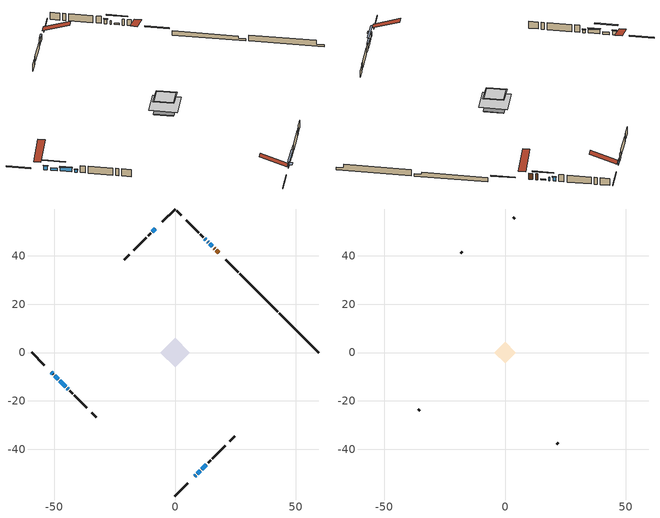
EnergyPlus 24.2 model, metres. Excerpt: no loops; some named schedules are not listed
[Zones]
conditioned space
 floor adiabatic (AdiabaticFloorConstruction): -6.1,0 0,6.1 6.1,0 0,-6.1 z1.22
 floor foundation (Slab1 construction): -4.34,0 0,4.34 4.34,0 0,-4.34 z-0.87
 floor foundation (Slab1 construction 1): -4.28,0 0,4.28 4.28,0 0,-4.28 z-0.97
 wall outside (RimJoist1 construction): 0,-59.41 5.27,-54.14 / -59.41,0 -54.14,-5.27 / 0,59.41 -5.27,54.14 / 26.17,33.23 20.91,38.5 z1.22:1.52
 wall outside (AdiabaticWallConstruction 1): 18.03,41.38 17.18,42.23 / 16.52,42.89 16.15,43.26 z1.22:3.25
 wall outside (AdiabaticWallConstruction): 8.14,-51.26 8.52,-50.88 / 13.76,45.65 13.48,45.93 z1.22:2.44; -51.26,-8.14 -50.51,-8.9 / 12.83,46.58 12.27,47.14 / -47.76,-11.65 -45.28,-14.13 z1.22:2.59; -49.85,-9.56 -48.41,-10.99 z1.22:2.14; 9.18,-50.23 10.37,-49.04 z1.22:1.73; 15.49,43.92 14.41,45 z1.22:1.7; -8.15,51.26 -9.39,50.02 z1.22:2.62; 11.02,-48.39 13.03,-46.37 z1.22:2.64; -44.62,-14.78 -44.15,-15.25 z1.22:2.04
 wall outside (Wall1 construction): 13.69,-45.72 14.83,-44.58 / -43.5,-15.91 -42.36,-17.04 / -10.04,49.37 -11.18,48.23 / 11.61,47.8 10.48,48.93 z1.22:3.66
 wall outside (Wall2 construction): 15.48,-43.93 20.71,-38.7 / -41.71,-17.7 -36.48,-22.93 / -11.83,47.58 -17.06,42.35 / 9.82,49.59 4.6,54.81 z1.22:3.66
 wall outside (Wall5 construction): 22.64,-36.77 24.65,-34.76 / -34.55,-24.86 -32.54,-26.87 / -18.99,40.41 -21,38.41 / 2.66,56.75 0.66,58.75 z1.22:3.66
 wall foundation (FoundationWall1 construction): 43.23,16.18,-0.87 43.23,16.18,1.22 57.79,1.62,1.22 57.79,1.62,-0.06 59.41,0,-0.06 59.41,0,-0.87
 wall foundation (FoundationWall2 construction): 26.83,32.58,-0.97 26.83,32.58,0.53 41,18.41,0.53 41,18.41,-0.18 42.57,16.84,-0.18 42.57,16.84,-0.97
 window (WindowConstruction 6): 8.15,-51.26 8.52,-50.89 z1.22:2.44
 window (WindowConstruction 5): -51.26,-8.15 -50.51,-8.9 z1.22:2.59
 window (WindowConstruction 8): -49.85,-9.56 -48.42,-10.99 z1.22:2.13
 window (WindowConstruction 9): 9.18,-50.23 10.36,-49.04 z1.22:1.73
 window (WindowConstruction 10): 15.49,43.92 14.41,44.99 z1.22:1.7
 window (WindowConstruction 7): 13.76,45.65 13.48,45.93 z1.22:2.44
 window (WindowConstruction): -8.15,51.26 -9.39,50.02 z1.22:2.62
 window (WindowConstruction 1): 11.02,-48.39 13.03,-46.37 z1.22:2.64
 window (WindowConstruction 2): 12.82,46.58 12.27,47.14 z1.22:2.59
 window (WindowConstruction 3): -47.76,-11.65 -45.28,-14.13 z1.22:2.59
 window (WindowConstruction 4): -44.62,-14.79 -44.16,-15.25 z1.22:2.03
 door (Door): 18.03,41.38 17.18,42.23 z1.22:3.25
 door (Door 1): 16.52,42.89 16.15,43.26 z1.22:3.25
 ceiling adiabatic (AdiabaticFloorConstruction): 0,-6.1 6.1,0 0,6.1 -6.1,0 z1.22
attic - vented
 floor to conditioned space (Floor1 construction Reversed): -4.1,0 0,4.1 4.1,0 0,-4.1 z3.66
 floor to conditioned space (Floor2 construction Reversed): -4.51,0 0,4.51 4.51,0 0,-4.51 z3.66
 wall outside (Wall3 construction): 21.37,-38.04 21.99,-37.42 / -35.82,-23.58 -35.2,-24.2 / -17.72,41.69 -18.34,41.07 / 3.94,55.47 3.32,56.09 z1.22:3.66
 roof outside (Roof1 construction): 7.49,-51.92,3.66 1.55,-45.98,6.46 -0.01,-47.55,6.46 5.92,-53.48,3.66; -51.92,-7.49,3.66 -45.98,-1.55,6.46 -47.55,0.01,6.46 -53.48,-5.92,3.66; -7.49,51.92,3.66 -1.55,45.98,6.46 0.01,47.55,6.46 -5.92,53.48,3.66; 18.69,40.72,3.66 12.75,34.78,6.46 14.31,33.22,6.46 20.25,39.16,3.66
shading: 8.73,-50.67 7.93,-51.47 8.8,-52.34 9.6,-51.54 z2.74; -50.37,-9.04 -51.4,-8 -51.7,-8.29 -50.66,-9.33 z2.79; -46.62,-12.79 -51.65,-7.76 -51.94,-8.05 -46.91,-13.08 z4.67; 12.16,-47.25 7.38,-52.02 7.68,-52.31 12.45,-47.54 z4.27; 12.62,46.79 17.29,42.12 17.58,42.41 12.91,47.08 z4.24; -9.53,49.88 -8,51.4 -8.29,51.7 -9.82,50.17 z2.82; 13.18,-46.23 10.88,-48.53 11.17,-48.82 13.47,-46.52 z2.84; 12.13,47.28 12.97,46.44 13.26,46.73 12.42,47.57 z2.79; -45.14,-14.27 -47.9,-11.51 -48.19,-11.8 -45.43,-14.56 z2.79; -44.01,-15.4 -44.76,-14.64 -45.06,-14.93 -44.3,-15.69 z2.24
[Building]
Building 1: Terrain=Suburbs
[Site:Location]
Quebec Intl AP_QC: Latitude {deg}=46.8; Longitude {deg}=-71.38; Time Zone {hr}=-5; Elevation {m}=74; Keep Site Location Information=Yes
[Site:GroundTemperature:Shallow]
0.0108218, -2.24938, -2.43038, -1.3578, 2.94801, 7.23376, 10.9493, 13.303, 13.5029, 11.5886, 7.96783, 3.81355
[Site:WaterMainsTemperature]
Calculation Method=Schedule; Temperature Schedule=mains temperature schedule
[Material] Roughness=Rough; Thermal Absorptance=0.9
Name | Thickness {m} | Conductivity {W/m-K} | Density {kg/m3} | Specific Heat {J/kg-K} | Solar Absorptance | Visible Absorptance
asphalt or fiberglass shingles | 0.00635 | 0.162714 | 1121.4 | 1465.45 | 0.4 | 0.4
ceiling loosefill ins | 0.0846667 | 0.0480833 | 16.02 | 1046.75 | 0.7 | 0.7
ceiling stud and cavity | 0.1397 | 0.146649 | 65.682 | 1177.47 | 0.7 | 0.7
ceiling stud and cavity 1 | 0.1397 | 0.0862361 | 65.682 | 1177.47 | 0.7 | 0.7
concrete 4.0 in. | 0.1016 | 1.803125 | 2242.8 | 837.4 | 0.7 | 0.7
concrete 8.0 in. | 0.2032 | 1.803125 | 2242.8 | 837.4 | 0.7 | 0.7
door material | 0.04445 | 0.0451087 | 512.64 | 1214.23 | 0.7 | 0.7
floor covering | 0.0127 | 0.0433444 | 54.468 | 1339.84 | 0.6 | 0.6
floor rigid ins; wall rigid ins 1 | 0.512978 | 0.029427 | 32.04 | 1214.23 | 0.7 | 0.7
floor stud and cavity | 0.1397 | 1.75129 | 37.0049 | 1207.88 | 0.7 | 0.7
furniture material conditioned space 1 | 0.1524 | 0.115458 | 640.8 | 1214.23 | 0.6 | 0.6
gypsum board | 0.0127 | 0.160291 | 801 | 837.4 | 0.6 | 0.6
osb sheathing 0.5 in. | 0.0127 | 0.115458 | 512.64 | 1214.23 | 0.7 | 0.7
osb sheathing 0.75 in. | 0.01905 | 0.115458 | 512.64 | 1214.23 | 0.7 | 0.7
osb sheathing 2.0 in. | 0.0508 | 0.115458 | 512.64 | 1214.23 | 0.7 | 0.7
rim joist stud and cavity | 0.0508 | 0.0674728 | 125.044 | 1163.47 | 0.6 | 0.6
wall rigid ins | 0.051816 | 0.029427 | 32.04 | 1214.23 | 0.7 | 0.7
wall stud and cavity | 0.1397 | 0.290624 | 139.0536 | 1170.24 | 0.7 | 0.7
wall stud and cavity 1 | 0.1397 | 0.0938917 | 139.0536 | 1170.24 | 0.7 | 0.7
wall stud and cavity 2 | 0.0889 | 6.1454 | 50.32683 | 1063.81 | 0.6 | 0.6
wall stud and cavity 3 | 0.1397 | 0.0999326 | 139.0536 | 1170.24 | 0.7 | 0.7
wall stud and cavity 4 | 0.0889 | 0.380278 | 52.3479 | 1209.89 | 0.7 | 0.7
wall stud and cavity 5 | 0.0889 | 0.391764 | 83.0341 | 1211.67 | 0.7 | 0.7
wood siding | 0.0254 | 0.102417 | 544.68 | 1172.36 | 0.4 | 0.4
wood siding 1 | 0.00254 | 0.102417 | 544.68 | 1172.36 | 0.4 | 0.4
wood siding 2; wood siding 3; wood siding 4 | 0.0254 | 0.102417 | 544.68 | 1172.36 | 0.7 | 0.7
[WindowMaterial:SimpleGlazingSystem]
Name | U-Factor {W/m2-K} | Solar Heat Gain Coefficient
WindowMaterial | 2.89919 | 0.69
WindowMaterial 1 | 2.906 | 0.68
WindowMaterial 10 | 3.02808 | 0.48
WindowMaterial 2 | 2.958238 | 0.57
WindowMaterial 3 | 2.90032 | 0.69
WindowMaterial 4 | 2.99458 | 0.51
WindowMaterial 5 | 2.99855 | 0.51
WindowMaterial 6 | 2.98152 | 0.61
WindowMaterial 7 | 2.992306 | 0.59
WindowMaterial 8 | 1.90894 | 0.35
WindowMaterial 9 | 3.05136 | 0.43
[Construction]
AdiabaticFloorConstruction: floor stud and cavity, floor rigid ins, osb sheathing 0.75 in., floor covering
AdiabaticWallConstruction: wood siding 3, wall rigid ins 1, wall stud and cavity 4, gypsum board
AdiabaticWallConstruction 1: wood siding 4, wall rigid ins 1, wall stud and cavity 4, gypsum board
Door; Door 1: door material
Floor1 construction Reversed: gypsum board, ceiling stud and cavity, ceiling loosefill ins
Floor2 construction Reversed: gypsum board, ceiling stud and cavity 1
FoundationWall1 construction; FoundationWall2 construction: concrete 8.0 in.
furniture construction conditioned space 1: furniture material conditioned space 1
PartitionWallConstruction: gypsum board, wall stud and cavity 5, gypsum board
RimJoist1 construction: wood siding 2, osb sheathing 2.0 in., rim joist stud and cavity
Roof1 construction: asphalt or fiberglass shingles
Slab1 construction; Slab1 construction 1: concrete 4.0 in.
Wall1 construction: wood siding, wall rigid ins, osb sheathing 0.5 in., wall stud and cavity, gypsum board
Wall2 construction: wood siding, osb sheathing 0.5 in., wall stud and cavity 1, gypsum board
Wall3 construction: wood siding 1, wall stud and cavity 2
Wall5 construction: wood siding, osb sheathing 0.5 in., wall stud and cavity 3, gypsum board
WindowConstruction: WindowMaterial
WindowConstruction 1: WindowMaterial 1
WindowConstruction 10: WindowMaterial 10
WindowConstruction 2: WindowMaterial 2
WindowConstruction 3: WindowMaterial 3
WindowConstruction 4: WindowMaterial 4
WindowConstruction 5: WindowMaterial 5
WindowConstruction 6: WindowMaterial 6
WindowConstruction 7: WindowMaterial 7
WindowConstruction 8: WindowMaterial 8
WindowConstruction 9: WindowMaterial 9
[Zone] Multiplier=1; Part of Total Floor Area=Yes
Name | Volume {m3}
attic - vented | 33.7818
conditioned space | 315.3
[Space]
Name | Zone | Volume {m3}
attic - vented 1 | attic - vented | 33.7818
conditioned space 1 | conditioned space | 315.3
[ZoneInfiltration:EffectiveLeakageArea]
infil attic - vented 1: Zone or Space=attic - vented 1; Schedule=Always On Discrete; Effective Air Leakage Area {cm2}=2744.86; Stack Coefficient=0.000364221; Wind Coefficient=1.28944e-05
[ZoneMixing]
whole house fan mix: Zone or Space=attic - vented; Schedule=Always On Continuous; Design Flow Rate Calculation Method=Flow/Zone; Design Flow Rate {m3/s}=0; Source Zone or Space=conditioned space
[SurfaceProperty:ExposedFoundationPerimeter] Exposed Perimeter Calculation Method=TotalExposedPerimeter
Name | Total Exposed Perimeter {m}
Slab1 | 22.881
Slab1 1 | 22.26
[InternalMass] Zone or ZoneList=conditioned space; Space or SpaceList=conditioned space 1
Name | Construction | Surface Area {m2}
furniture mass conditioned space 1 | furniture construction conditioned space 1 | 59.4561
partition wall mass | PartitionWallConstruction | 148.64
[Lights]
interior lighting: Zone or ZoneList or Space or SpaceList=conditioned space 1; Schedule=interior lighting schedule; Design Level Calculation Method=LightingLevel; Lighting Level {W}=343.2; Return Air Fraction=0; Fraction Radiant=0.6; Fraction Visible=0.2; Fraction Replaceable=1
[People]
occupants: Zone or ZoneList or Space or SpaceList=conditioned space 1; Number of People Schedule=occupants schedule; Number of People Calculation Method=People; Number of People=3; Fraction Radiant=0.314171; Sensible Heat Fraction=0.56303; Activity Level Schedule=occupants activity schedule; Carbon Dioxide Generation Rate {m3/s-W}=0; Enable ASHRAE 55 Comfort Warnings=No; Mean Radiant Temperature Calculation Type=EnclosureAveraged
[ElectricEquipment] Zone or ZoneList or Space or SpaceList=conditioned space 1; Design Level Calculation Method=EquipmentLevel
Name | Schedule | Design Level {W} | Fraction Latent | Fraction Radiant | Fraction Lost
clothes dryer | clothes dryer schedule | 140.772 | 0.015 | 0.081 | 0.85
clothes washer | clothes washer schedule | 32.1985 | 0.03 | 0.162 | 0.7
cooking range | cooking range schedule | 215.147 | 0.08 | 0.432 | 0.2
dishwasher | dishwasher schedule | 66.8632 | 0.3 | 0.18 | 0.4
fridge | fridge schedule | 72.9452 | 0 | 0.6 | 0
mech vent bath fan 0 | mech vent bath fan 0 schedule | 50.2 | 0 | 0 | 1
mech vent house fan | mech vent house fan schedule | 0 | 0 | 0 | 1
mech vent house fan cfis | mech vent house fan cfis schedule | 0 | 0 | 0 | 0
mech vent range fan 0 | mech vent range fan 0 schedule | 57 | 0 | 0 | 1
misc plug loads | misc plug loads schedule | 494.7 | 0.045 | 0.513 | 0.1
whole house fan | Always On Discrete | 0 | 0 | 0 | 1
[OtherEquipment] Zone or ZoneList or Space or SpaceList=conditioned space 1; Design Level Calculation Method=EquipmentLevel
Name | Fuel Type | Schedule | Design Level {W} | Fraction Latent | Fraction Radiant | Fraction Lost
clothes dryer 1 | Electricity | clothes dryer schedule | 0 | 0.015 | 0.081 | 0.85
cooking range 1 | Electricity | cooking range schedule | 0 | 0.08 | 0.432 | 0.2
general water use latent | None | general water use schedule | 62.594 | 1 | 0 | 0
general water use sensible | None | general water use schedule | -61.6891 | 0 | 0.6 | 0
mech vent house fan latent load | None | Always On Discrete | 0 | 1 | 0 | 0
mech vent house fan sensible load | None | Always On Discrete | 0 | 0 | 0 | 0
water heater energy adjustment1 | Electricity | Always On Discrete | 0.01 | 0 | 0 | 1
[ZoneInfiltration:DesignFlowRate] Zone or ZoneList or Space or SpaceList=conditioned space 1; Schedule=Always On Discrete; Design Flow Rate Calculation Method=Flow/Zone; Design Flow Rate {m3/s}=0
infil flow; natural vent flow; whole house fan flow
[ZoneControl:Thermostat]
conditioned space Thermostat: Zone or ZoneList=conditioned space; Control Type Schedule=conditioned space Thermostat Schedule; Control 1=conditioned space temperature setpoint; Temperature Difference Between Cutout And Setpoint {deltaC}=0
[ThermostatSetpoint:DualSetpoint]
conditioned space temperature setpoint: Heating Setpoint Temperature Schedule=heating setpoint; Cooling Setpoint Temperature Schedule=cooling setpoint
[Zone equipment]
conditioned space: electric baseboard
[Foundation:Kiva] Initial Indoor Air Temperature {C}=18; Wall Depth Below Slab {m}=0.2032
Name | Wall Height Above Grade {m}
Foundation Kiva 1 | 1.22002
Foundation Kiva 2 | 0.530017
[Foundation:Kiva:Settings]
Soil Conductivity {W/m-K}=0.849921; Soil Density {kg/m3}=1842.3; Soil Specific Heat {J/kg-K}=418.7; Ground Solar Absorptivity=0.9; Ground Thermal Absorptivity=0.9; Ground Surface Roughness {m}=0.03; Far-Field Width {m}=40; Deep-Ground Boundary Condition=ZeroFlux; Deep-Ground Depth {m}=40; Minimum Cell Dimension {m}=0.2; Maximum Cell Growth Coefficient=3; Simulation Timestep=Timestep
[Exterior:Lights]
exterior lighting: Schedule=exterior lighting schedule; Design Level {W}=75.6
[EnergyManagementSystem:Sensor] Output:Variable or Output:Meter Index Key=conditioned space
Name | Output:Variable or Output:Meter
conditioned_space_clg_unmet_s | Zone Cooling Setpoint Not Met Time
conditioned_space_htg_unmet_s | Zone Heating Setpoint Not Met Time
fridge_tin_s; tin_s; tin_s_1 | Zone Mean Air Temperature
tout_s | Zone Outdoor Air Drybulb Temperature
win_s | Zone Air Humidity Ratio
[Schedule:Constant]
Name | Hourly Value
Always On Continuous; mech vent house fan schedule; mech vent house fan cfis schedule; Always On Discrete | 1
occupants activity schedule | 117.228
fridge schedule | 0
[Schedule:Week:Daily]
interior lighting schedule Week Rule - Jan1-Jan27: interior lighting schedule day, interior lighting schedule day, interior lighting schedule day, interior lighting schedule day, interior lighting schedule day, interior lighting schedule day, interior lighting schedule day, interior lighting schedule default day, interior lighting schedule default day, interior lighting schedule default day, interior lighting schedule default day, interior lighting schedule default day
interior lighting schedule Week Rule - Jan28-Feb3: interior lighting schedule day, interior lighting schedule day, interior lighting schedule day, interior lighting schedule day, interior lighting schedule day 1, interior lighting schedule day 1, interior lighting schedule day 1, interior lighting schedule default day, interior lighting schedule default day, interior lighting schedule default day, interior lighting schedule default day, interior lighting schedule default day
interior lighting schedule Week Rule - Feb4-Feb24: interior lighting schedule day 1, interior lighting schedule day 1, interior lighting schedule day 1, interior lighting schedule day 1, interior lighting schedule day 1, interior lighting schedule day 1, interior lighting schedule day 1, interior lighting schedule default day, interior lighting schedule default day, interior lighting schedule default day, interior lighting schedule default day, interior lighting schedule default day
interior lighting schedule Week Rule - Feb25-Mar3: interior lighting schedule day 1, interior lighting schedule day 1, interior lighting schedule day 1, interior lighting schedule day 1, interior lighting schedule day 2, interior lighting schedule day 2, interior lighting schedule day 2, interior lighting schedule default day, interior lighting schedule default day, interior lighting schedule default day, interior lighting schedule default day, interior lighting schedule default day
interior lighting schedule Week Rule - Mar4-Mar31: interior lighting schedule day 2, interior lighting schedule day 2, interior lighting schedule day 2, interior lighting schedule day 2, interior lighting schedule day 2, interior lighting schedule day 2, interior lighting schedule day 2, interior lighting schedule default day, interior lighting schedule default day, interior lighting schedule default day, interior lighting schedule default day, interior lighting schedule default day
interior lighting schedule Week Rule - Apr1-Apr28: interior lighting schedule day 3, interior lighting schedule day 3, interior lighting schedule day 3, interior lighting schedule day 3, interior lighting schedule day 3, interior lighting schedule day 3, interior lighting schedule day 3, interior lighting schedule default day, interior lighting schedule default day, interior lighting schedule default day, interior lighting schedule default day, interior lighting schedule default day
interior lighting schedule Week Rule - Apr29-May5: interior lighting schedule day 3, interior lighting schedule day 3, interior lighting schedule day 4, interior lighting schedule day 4, interior lighting schedule day 4, interior lighting schedule day 4, interior lighting schedule day 4, interior lighting schedule default day, interior lighting schedule default day, interior lighting schedule default day, interior lighting schedule default day, interior lighting schedule default day
interior lighting schedule Week Rule - May6-May26: interior lighting schedule day 4, interior lighting schedule day 4, interior lighting schedule day 4, interior lighting schedule day 4, interior lighting schedule day 4, interior lighting schedule day 4, interior lighting schedule day 4, interior lighting schedule default day, interior lighting schedule default day, interior lighting schedule default day, interior lighting schedule default day, interior lighting schedule default day
interior lighting schedule Week Rule - May27-Jun2: interior lighting schedule day 4, interior lighting schedule day 4, interior lighting schedule day 4, interior lighting schedule day 4, interior lighting schedule day 4, interior lighting schedule day 5, interior lighting schedule day 5, interior lighting schedule default day, interior lighting schedule default day, interior lighting schedule default day, interior lighting schedule default day, interior lighting schedule default day
interior lighting schedule Week Rule - Jun3-Jun30: interior lighting schedule day 5, interior lighting schedule day 5, interior lighting schedule day 5, interior lighting schedule day 5, interior lighting schedule day 5, interior lighting schedule day 5, interior lighting schedule day 5, interior lighting schedule default day, interior lighting schedule default day, interior lighting schedule default day, interior lighting schedule default day, interior lighting schedule default day
interior lighting schedule Week Rule - Jul1-Jul28: interior lighting schedule day 6, interior lighting schedule day 6, interior lighting schedule day 6, interior lighting schedule day 6, interior lighting schedule day 6, interior lighting schedule day 6, interior lighting schedule day 6, interior lighting schedule default day, interior lighting schedule default day, interior lighting schedule default day, interior lighting schedule default day, interior lighting schedule default day
interior lighting schedule Week Rule - Jul29-Aug4: interior lighting schedule day 6, interior lighting schedule day 6, interior lighting schedule day 6, interior lighting schedule day 7, interior lighting schedule day 7, interior lighting schedule day 7, interior lighting schedule day 7, interior lighting schedule default day, interior lighting schedule default day, interior lighting schedule default day, interior lighting schedule default day, interior lighting schedule default day
interior lighting schedule Week Rule - Aug5-Aug25: interior lighting schedule day 7, interior lighting schedule day 7, interior lighting schedule day 7, interior lighting schedule day 7, interior lighting schedule day 7, interior lighting schedule day 7, interior lighting schedule day 7, interior lighting schedule default day, interior lighting schedule default day, interior lighting schedule default day, interior lighting schedule default day, interior lighting schedule default day
interior lighting schedule Week Rule - Aug26-Sep1: interior lighting schedule day 7, interior lighting schedule day 7, interior lighting schedule day 7, interior lighting schedule day 7, interior lighting schedule day 7, interior lighting schedule day 7, interior lighting schedule day 8, interior lighting schedule default day, interior lighting schedule default day, interior lighting schedule default day, interior lighting schedule default day, interior lighting schedule default day
interior lighting schedule Week Rule - Sep2-Sep29: interior lighting schedule day 8, interior lighting schedule day 8, interior lighting schedule day 8, interior lighting schedule day 8, interior lighting schedule day 8, interior lighting schedule day 8, interior lighting schedule day 8, interior lighting schedule default day, interior lighting schedule default day, interior lighting schedule default day, interior lighting schedule default day, interior lighting schedule default day
interior lighting schedule Week Rule - Sep30-Oct6: interior lighting schedule day 8, interior lighting schedule day 9, interior lighting schedule day 9, interior lighting schedule day 9, interior lighting schedule day 9, interior lighting schedule day 9, interior lighting schedule day 9, interior lighting schedule default day, interior lighting schedule default day, interior lighting schedule default day, interior lighting schedule default day, interior lighting schedule default day
interior lighting schedule Week Rule - Oct7-Oct27: interior lighting schedule day 9, interior lighting schedule day 9, interior lighting schedule day 9, interior lighting schedule day 9, interior lighting schedule day 9, interior lighting schedule day 9, interior lighting schedule day 9, interior lighting schedule default day, interior lighting schedule default day, interior lighting schedule default day, interior lighting schedule default day, interior lighting schedule default day
interior lighting schedule Week Rule - Oct28-Nov3: interior lighting schedule day 9, interior lighting schedule day 9, interior lighting schedule day 9, interior lighting schedule day 9, interior lighting schedule day 10, interior lighting schedule day 10, interior lighting schedule day 10, interior lighting schedule default day, interior lighting schedule default day, interior lighting schedule default day, interior lighting schedule default day, interior lighting schedule default day
interior lighting schedule Week Rule - Nov4-Nov24: interior lighting schedule day 10, interior lighting schedule day 10, interior lighting schedule day 10, interior lighting schedule day 10, interior lighting schedule day 10, interior lighting schedule day 10, interior lighting schedule day 10, interior lighting schedule default day, interior lighting schedule default day, interior lighting schedule default day, interior lighting schedule default day, interior lighting schedule default day
interior lighting schedule Week Rule - Nov25-Dec1: interior lighting schedule day 10, interior lighting schedule day 10, interior lighting schedule day 10, interior lighting schedule day 10, interior lighting schedule day 10, interior lighting schedule day 10, interior lighting schedule day 11, interior lighting schedule default day, interior lighting schedule default day, interior lighting schedule default day, interior lighting schedule default day, interior lighting schedule default day
interior lighting schedule Week Rule - Dec2-Dec31: interior lighting schedule day 11, interior lighting schedule day 11, interior lighting schedule day 11, interior lighting schedule day 11, interior lighting schedule day 11, interior lighting schedule day 11, interior lighting schedule day 11, interior lighting schedule default day, interior lighting schedule default day, interior lighting schedule default day, interior lighting schedule default day, interior lighting schedule default day
occupants schedule Week Rule - Jan1-Dec31: occupants schedule day, occupants schedule day, occupants schedule day, occupants schedule day, occupants schedule day, occupants schedule day, occupants schedule day, occupants schedule default day, occupants schedule default day, occupants schedule default day, occupants schedule default day, occupants schedule default day
clothes dryer schedule Week Rule - Jan1-Dec31: clothes dryer schedule day, clothes dryer schedule day, clothes dryer schedule day, clothes dryer schedule day, clothes dryer schedule day, clothes dryer schedule day, clothes dryer schedule day, clothes dryer schedule default day, clothes dryer schedule default day, clothes dryer schedule default day, clothes dryer schedule default day, clothes dryer schedule default day
clothes washer schedule Week Rule - Jan1-Dec31: clothes washer schedule day, clothes washer schedule day, clothes washer schedule day, clothes washer schedule day, clothes washer schedule day, clothes washer schedule day, clothes washer schedule day, clothes washer schedule default day, clothes washer schedule default day, clothes washer schedule default day, clothes washer schedule default day, clothes washer schedule default day
cooking range schedule Week Rule - Jan1-Dec31: cooking range schedule day, cooking range schedule day, cooking range schedule day, cooking range schedule day, cooking range schedule day, cooking range schedule day, cooking range schedule day, cooking range schedule default day, cooking range schedule default day, cooking range schedule default day, cooking range schedule default day, cooking range schedule default day
dishwasher schedule Week Rule - Jan1-Dec31: dishwasher schedule day, dishwasher schedule day, dishwasher schedule day, dishwasher schedule day, dishwasher schedule day, dishwasher schedule day, dishwasher schedule day, dishwasher schedule default day, dishwasher schedule default day, dishwasher schedule default day, dishwasher schedule default day, dishwasher schedule default day
mech vent bath fan 0 schedule Week Rule - Jan1-Dec31: mech vent bath fan 0 schedule day, mech vent bath fan 0 schedule day, mech vent bath fan 0 schedule day, mech vent bath fan 0 schedule day, mech vent bath fan 0 schedule day, mech vent bath fan 0 schedule day, mech vent bath fan 0 schedule day, mech vent bath fan 0 schedule default day, mech vent bath fan 0 schedule default day, mech vent bath fan 0 schedule default day, mech vent bath fan 0 schedule default day, mech vent bath fan 0 schedule default day
mech vent range fan 0 schedule Week Rule - Jan1-Dec31: mech vent range fan 0 schedule day, mech vent range fan 0 schedule day, mech vent range fan 0 schedule day, mech vent range fan 0 schedule day, mech vent range fan 0 schedule day, mech vent range fan 0 schedule day, mech vent range fan 0 schedule day, mech vent range fan 0 schedule default day, mech vent range fan 0 schedule default day, mech vent range fan 0 schedule default day, mech vent range fan 0 schedule default day, mech vent range fan 0 schedule default day
misc plug loads schedule Week Rule - Jan1-Dec31: misc plug loads schedule day, misc plug loads schedule day, misc plug loads schedule day, misc plug loads schedule day, misc plug loads schedule day, misc plug loads schedule day, misc plug loads schedule day, misc plug loads schedule default day, misc plug loads schedule default day, misc plug loads schedule default day, misc plug loads schedule default day, misc plug loads schedule default day
general water use schedule Week Rule - Jan1-Dec31: general water use schedule day, general water use schedule day, general water use schedule day, general water use schedule day, general water use schedule day, general water use schedule day, general water use schedule day, general water use schedule default day, general water use schedule default day, general water use schedule default day, general water use schedule default day, general water use schedule default day
exterior lighting schedule Week Rule - Jan1-Jan27: exterior lighting schedule day, exterior lighting schedule day, exterior lighting schedule day, exterior lighting schedule day, exterior lighting schedule day, exterior lighting schedule day, exterior lighting schedule day, exterior lighting schedule default day, exterior lighting schedule default day, exterior lighting schedule default day, exterior lighting schedule default day, exterior lighting schedule default day
exterior lighting schedule Week Rule - Jan28-Feb3: exterior lighting schedule day, exterior lighting schedule day, exterior lighting schedule day, exterior lighting schedule day, exterior lighting schedule day 1, exterior lighting schedule day 1, exterior lighting schedule day 1, exterior lighting schedule default day, exterior lighting schedule default day, exterior lighting schedule default day, exterior lighting schedule default day, exterior lighting schedule default day
exterior lighting schedule Week Rule - Feb4-Feb24: exterior lighting schedule day 1, exterior lighting schedule day 1, exterior lighting schedule day 1, exterior lighting schedule day 1, exterior lighting schedule day 1, exterior lighting schedule day 1, exterior lighting schedule day 1, exterior lighting schedule default day, exterior lighting schedule default day, exterior lighting schedule default day, exterior lighting schedule default day, exterior lighting schedule default day
exterior lighting schedule Week Rule - Feb25-Mar3: exterior lighting schedule day 1, exterior lighting schedule day 1, exterior lighting schedule day 1, exterior lighting schedule day 1, exterior lighting schedule day 2, exterior lighting schedule day 2, exterior lighting schedule day 2, exterior lighting schedule default day, exterior lighting schedule default day, exterior lighting schedule default day, exterior lighting schedule default day, exterior lighting schedule default day
exterior lighting schedule Week Rule - Mar4-Mar31: exterior lighting schedule day 2, exterior lighting schedule day 2, exterior lighting schedule day 2, exterior lighting schedule day 2, exterior lighting schedule day 2, exterior lighting schedule day 2, exterior lighting schedule day 2, exterior lighting schedule default day, exterior lighting schedule default day, exterior lighting schedule default day, exterior lighting schedule default day, exterior lighting schedule default day
exterior lighting schedule Week Rule - Apr1-Apr28: exterior lighting schedule day 3, exterior lighting schedule day 3, exterior lighting schedule day 3, exterior lighting schedule day 3, exterior lighting schedule day 3, exterior lighting schedule day 3, exterior lighting schedule day 3, exterior lighting schedule default day, exterior lighting schedule default day, exterior lighting schedule default day, exterior lighting schedule default day, exterior lighting schedule default day
exterior lighting schedule Week Rule - Apr29-May5: exterior lighting schedule day 3, exterior lighting schedule day 3, exterior lighting schedule day 4, exterior lighting schedule day 4, exterior lighting schedule day 4, exterior lighting schedule day 4, exterior lighting schedule day 4, exterior lighting schedule default day, exterior lighting schedule default day, exterior lighting schedule default day, exterior lighting schedule default day, exterior lighting schedule default day
exterior lighting schedule Week Rule - May6-May26: exterior lighting schedule day 4, exterior lighting schedule day 4, exterior lighting schedule day 4, exterior lighting schedule day 4, exterior lighting schedule day 4, exterior lighting schedule day 4, exterior lighting schedule day 4, exterior lighting schedule default day, exterior lighting schedule default day, exterior lighting schedule default day, exterior lighting schedule default day, exterior lighting schedule default day
exterior lighting schedule Week Rule - May27-Jun2: exterior lighting schedule day 4, exterior lighting schedule day 4, exterior lighting schedule day 4, exterior lighting schedule day 4, exterior lighting schedule day 4, exterior lighting schedule day 5, exterior lighting schedule day 5, exterior lighting schedule default day, exterior lighting schedule default day, exterior lighting schedule default day, exterior lighting schedule default day, exterior lighting schedule default day
exterior lighting schedule Week Rule - Jun3-Jun30: exterior lighting schedule day 5, exterior lighting schedule day 5, exterior lighting schedule day 5, exterior lighting schedule day 5, exterior lighting schedule day 5, exterior lighting schedule day 5, exterior lighting schedule day 5, exterior lighting schedule default day, exterior lighting schedule default day, exterior lighting schedule default day, exterior lighting schedule default day, exterior lighting schedule default day
exterior lighting schedule Week Rule - Jul1-Jul28: exterior lighting schedule day 6, exterior lighting schedule day 6, exterior lighting schedule day 6, exterior lighting schedule day 6, exterior lighting schedule day 6, exterior lighting schedule day 6, exterior lighting schedule day 6, exterior lighting schedule default day, exterior lighting schedule default day, exterior lighting schedule default day, exterior lighting schedule default day, exterior lighting schedule default day
exterior lighting schedule Week Rule - Jul29-Aug4: exterior lighting schedule day 6, exterior lighting schedule day 6, exterior lighting schedule day 6, exterior lighting schedule day 7, exterior lighting schedule day 7, exterior lighting schedule day 7, exterior lighting schedule day 7, exterior lighting schedule default day, exterior lighting schedule default day, exterior lighting schedule default day, exterior lighting schedule default day, exterior lighting schedule default day
exterior lighting schedule Week Rule - Aug5-Aug25: exterior lighting schedule day 7, exterior lighting schedule day 7, exterior lighting schedule day 7, exterior lighting schedule day 7, exterior lighting schedule day 7, exterior lighting schedule day 7, exterior lighting schedule day 7, exterior lighting schedule default day, exterior lighting schedule default day, exterior lighting schedule default day, exterior lighting schedule default day, exterior lighting schedule default day
exterior lighting schedule Week Rule - Aug26-Sep1: exterior lighting schedule day 7, exterior lighting schedule day 7, exterior lighting schedule day 7, exterior lighting schedule day 7, exterior lighting schedule day 7, exterior lighting schedule day 7, exterior lighting schedule day 8, exterior lighting schedule default day, exterior lighting schedule default day, exterior lighting schedule default day, exterior lighting schedule default day, exterior lighting schedule default day
exterior lighting schedule Week Rule - Sep2-Sep29: exterior lighting schedule day 8, exterior lighting schedule day 8, exterior lighting schedule day 8, exterior lighting schedule day 8, exterior lighting schedule day 8, exterior lighting schedule day 8, exterior lighting schedule day 8, exterior lighting schedule default day, exterior lighting schedule default day, exterior lighting schedule default day, exterior lighting schedule default day, exterior lighting schedule default day
[Schedule:Year]
interior lighting schedule: interior lighting schedule Week Rule - Jan1-Jan27, 1, 1, 1, 27, interior lighting schedule Week Rule - Jan28-Feb3, 1, 28, 2, 3, interior lighting schedule Week Rule - Feb4-Feb24, 2, 4, 2, 24, interior lighting schedule Week Rule - Feb25-Mar3, 2, 25, 3, 3, interior lighting schedule Week Rule - Mar4-Mar31, 3, 4, 3, 31, interior lighting schedule Week Rule - Apr1-Apr28, 4, 1, 4, 28, interior lighting schedule Week Rule - Apr29-May5, 4, 29, 5, 5, interior lighting schedule Week Rule - May6-May26, 5, 6, 5, 26, interior lighting schedule Week Rule - May27-Jun2, 5, 27, 6, 2, interior lighting schedule Week Rule - Jun3-Jun30, 6, 3, 6, 30, interior lighting schedule Week Rule - Jul1-Jul28, 7, 1, 7, 28, interior lighting schedule Week Rule - Jul29-Aug4, 7, 29, 8, 4, interior lighting schedule Week Rule - Aug5-Aug25, 8, 5, 8, 25, interior lighting schedule Week Rule - Aug26-Sep1, 8, 26, 9, 1, interior lighting schedule Week Rule - Sep2-Sep29, 9, 2, 9, 29, interior lighting schedule Week Rule - Sep30-Oct6, 9, 30, 10, 6, interior lighting schedule Week Rule - Oct7-Oct27, 10, 7, 10, 27, interior lighting schedule Week Rule - Oct28-Nov3, 10, 28, 11, 3, interior lighting schedule Week Rule - Nov4-Nov24, 11, 4, 11, 24, interior lighting schedule Week Rule - Nov25-Dec1, 11, 25, 12, 1, interior lighting schedule Week Rule - Dec2-Dec31, 12, 2, 12, 31
occupants schedule: occupants schedule Week Rule - Jan1-Dec31, 1, 1, 12, 31
clothes dryer schedule: clothes dryer schedule Week Rule - Jan1-Dec31, 1, 1, 12, 31
clothes washer schedule: clothes washer schedule Week Rule - Jan1-Dec31, 1, 1, 12, 31
cooking range schedule: cooking range schedule Week Rule - Jan1-Dec31, 1, 1, 12, 31
dishwasher schedule: dishwasher schedule Week Rule - Jan1-Dec31, 1, 1, 12, 31
mech vent bath fan 0 schedule: mech vent bath fan 0 schedule Week Rule - Jan1-Dec31, 1, 1, 12, 31
mech vent range fan 0 schedule: mech vent range fan 0 schedule Week Rule - Jan1-Dec31, 1, 1, 12, 31
misc plug loads schedule: misc plug loads schedule Week Rule - Jan1-Dec31, 1, 1, 12, 31
general water use schedule: general water use schedule Week Rule - Jan1-Dec31, 1, 1, 12, 31
exterior lighting schedule: exterior lighting schedule Week Rule - Jan1-Jan27, 1, 1, 1, 27, exterior lighting schedule Week Rule - Jan28-Feb3, 1, 28, 2, 3, exterior lighting schedule Week Rule - Feb4-Feb24, 2, 4, 2, 24, exterior lighting schedule Week Rule - Feb25-Mar3, 2, 25, 3, 3, exterior lighting schedule Week Rule - Mar4-Mar31, 3, 4, 3, 31, exterior lighting schedule Week Rule - Apr1-Apr28, 4, 1, 4, 28, exterior lighting schedule Week Rule - Apr29-May5, 4, 29, 5, 5, exterior lighting schedule Week Rule - May6-May26, 5, 6, 5, 26, exterior lighting schedule Week Rule - May27-Jun2, 5, 27, 6, 2, exterior lighting schedule Week Rule - Jun3-Jun30, 6, 3, 6, 30, exterior lighting schedule Week Rule - Jul1-Jul28, 7, 1, 7, 28, exterior lighting schedule Week Rule - Jul29-Aug4, 7, 29, 8, 4, exterior lighting schedule Week Rule - Aug5-Aug25, 8, 5, 8, 25, exterior lighting schedule Week Rule - Aug26-Sep1, 8, 26, 9, 1, exterior lighting schedule Week Rule - Sep2-Sep29, 9, 2, 9, 29, exterior lighting schedule Week Rule - Sep30-Oct6, 9, 30, 10, 6, exterior lighting schedule Week Rule - Oct7-Oct27, 10, 7, 10, 27, exterior lighting schedule Week Rule - Oct28-Nov3, 10, 28, 11, 3, exterior lighting schedule Week Rule - Nov4-Nov24, 11, 4, 11, 24, exterior lighting schedule Week Rule - Nov25-Dec1, 11, 25, 12, 1, exterior lighting schedule Week Rule - Dec2-Dec31, 12, 2, 12, 31
[Schedule:Compact]
conditioned space Thermostat Schedule: Through: 12/31, For: AllDays, Until: 24:00, 4
mains temperature schedule: Through: 01/01, For: AllDays, Until: 24:00, 5.175, Through: 01/02, For: AllDays, Until: 24:00, 5.10167, Through: 01/03, For: AllDays, Until: 24:00, 5.02889, Through: 01/04, For: AllDays, Until: 24:00, 4.95778, Through: 01/05, For: AllDays, Until: 24:00, 4.88778, Through: 01/06, For: AllDays, Until: 24:00, 4.81833, Through: 01/07, For: AllDays, Until: 24:00, 4.75056, Through: 01/08, For: AllDays, Until: 24:00, 4.68389, Through: 01/09, For: AllDays, Until: 24:00, 4.61833, Through: 01/10, For: AllDays, Until: 24:00, 4.55389, Through: 01/11, For: AllDays, Until: 24:00, 4.49056, Through: 01/12, For: AllDays, Until: 24:00, 4.42889, Through: 01/13, For: AllDays, Until: 24:00, 4.36778, Through: 01/14, For: AllDays, Until: 24:00, 4.30889, Through: 01/15, For: AllDays, Until: 24:00, 4.25056, Through: 01/16, For: AllDays, Until: 24:00, 4.19389, Through: 01/17, For: AllDays, Until: 24:00, 4.13833, Through: 01/18, For: AllDays, Until: 24:00, 4.08444, Through: 01/19, For: AllDays, Until: 24:00, 4.03167, Through: 01/20, For: AllDays, Until: 24:00, 3.98056, Through: 01/21, For: AllDays, Until: 24:00, 3.93056, Through: 01/22, For: AllDays, Until: 24:00, 3.88222, Through: 01/23, For: AllDays, Until: 24:00, 3.835, Through: 01/24, For: AllDays, Until: 24:00, 3.78944, Through: 01/25, For: AllDays, Until: 24:00, 3.74556, Through: 01/26, For: AllDays, Until: 24:00, 3.70278, Through: 01/27, For: AllDays, Until: 24:00, 3.66167, Through: 01/28, For: AllDays, Until: 24:00, 3.62167, Through: 01/29, For: AllDays, Until: 24:00, 3.58389, Through: 01/30, For: AllDays, Until: 24:00, 3.54722, Through: 01/31, For: AllDays, Until: 24:00, 3.51167, Through: 02/01, For: AllDays, Until: 24:00, 3.47833, Through: 02/02, For: AllDays, Until: 24:00, 3.44611, Through: 02/03, For: AllDays, Until: 24:00, 3.41556, Through: 02/04, For: AllDays, Until: 24:00, 3.38667, Through: 02/05, For: AllDays, Until: 24:00, 3.35944, Through: 02/06, For: AllDays, Until: 24:00, 3.33389, Through: 02/07, For: AllDays, Until: 24:00, 3.30944, Through: 02/08, For: AllDays, Until: 24:00, 3.28667, Through: 02/09, For: AllDays, Until: 24:00, 3.26611, Through: 02/10, For: AllDays, Until: 24:00, 3.24667, Through: 02/11, For: AllDays, Until: 24:00, 3.22889, Through: 02/12, For: AllDays, Until: 24:00, 3.21278, Through: 02/13, For: AllDays, Until: 24:00, 3.19833, Through: 02/14, For: AllDays, Until: 24:00, 3.18556, Through: 02/15, For: AllDays, Until: 24:00, 3.17389, Through: 02/16, For: AllDays, Until: 24:00, 3.16444, Through: 02/17, For: AllDays, Until: 24:00, 3.15667, Through: 02/18, For: AllDays, Until: 24:00, 3.15056, Through: 02/19, For: AllDays, Until: 24:00, 3.14556, Through: 02/20, For: AllDays, Until: 24:00, 3.14278, Through: 02/21, For: AllDays, Until: 24:00, 3.14111, Through: 02/22, For: AllDays, Until: 24:00, 3.14167, Through: 02/23, For: AllDays, Until: 24:00, 3.14333, Through: 02/24, For: AllDays, Until: 24:00, 3.14722, Through: 02/25, For: AllDays, Until: 24:00, 3.15222, Through: 02/26, For: AllDays, Until: 24:00, 3.15944, Through: 02/27, For: AllDays, Until: 24:00, 3.16778, Through: 02/28, For: AllDays, Until: 24:00, 3.17778, Through: 03/01, For: AllDays, Until: 24:00, 3.18944, Through: 03/02, For: AllDays, Until: 24:00, 3.20333, Through: 03/03, For: AllDays, Until: 24:00, 3.21833, Through: 03/04, For: AllDays, Until: 24:00, 3.235, Through: 03/05, For: AllDays, Until: 24:00, 3.25333, Through: 03/06, For: AllDays, Until: 24:00, 3.27333, Through: 03/07, For: AllDays, Until: 24:00, 3.29444, Through: 03/08, For: AllDays, Until: 24:00, 3.31778, Through: 03/09, For: AllDays, Until: 24:00, 3.34222, Through: 03/10, For: AllDays, Until: 24:00, 3.36889, Through: 03/11, For: AllDays, Until: 24:00, 3.39667, Through: 03/12, For: AllDays, Until: 24:00, 3.42611, Through: 03/13, For: AllDays, Until: 24:00, 3.45722, Through: 03/14, For: AllDays, Until: 24:00, 3.49, Through: 03/15, For: AllDays, Until: 24:00, 3.52389, Through: 03/16, For: AllDays, Until: 24:00, 3.55944, Through: 03/17, For: AllDays, Until: 24:00, 3.59667, Through: 03/18, For: AllDays, Until: 24:00, 3.63556, Through: 03/19, For: AllDays, Until: 24:00, 3.67556, Through: 03/20, For: AllDays, Until: 24:00, 3.71722, Through: 03/21, For: AllDays, Until: 24:00, 3.76056, Through: 03/22, For: AllDays, Until: 24:00, 3.80556, Through: 03/23, For: AllDays, Until: 24:00, 3.85111, Through: 03/24, For: AllDays, Until: 24:00, 3.89889, Through: 03/25, For: AllDays, Until: 24:00, 3.94778, Through: 03/26, For: AllDays, Until: 24:00, 3.99833, Through: 03/27, For: AllDays, Until: 24:00, 4.05, Through: 03/28, For: AllDays, Until: 24:00, 4.10333, Through: 03/29, For: AllDays, Until: 24:00, 4.15778, Through: 03/30, For: AllDays, Until: 24:00, 4.21333, Through: 03/31, For: AllDays, Until: 24:00, 4.27056, Through: 04/01, For: AllDays, Until: 24:00, 4.32944, Through: 04/02, For: AllDays, Until: 24:00, 4.38889, Through: 04/03, For: AllDays, Until: 24:00, 4.45, Through: 04/04, For: AllDays, Until: 24:00, 4.51222, Through: 04/05, For: AllDays, Until: 24:00, 4.57611, Through: 04/06, For: AllDays, Until: 24:00, 4.64056, Through: 04/07, For: AllDays, Until: 24:00, 4.70667, Through: 04/08, For: AllDays, Until: 24:00, 4.77389, Through: 04/09, For: AllDays, Until: 24:00, 4.84222, Through: 04/10, For: AllDays, Until: 24:00, 4.91167, Through: 04/11, For: AllDays, Until: 24:00, 4.98278, Through: 04/12, For: AllDays, Until: 24:00, 5.05444, Through: 04/13, For: AllDays, Until: 24:00, 5.12722, Through: 04/14, For: AllDays, Until: 24:00, 5.20111, Through: 04/15, For: AllDays, Until: 24:00, 5.27611, Through: 04/16, For: AllDays, Until: 24:00, 5.35167, Through: 04/17, For: AllDays, Until: 24:00, 5.42889, Through: 04/18, For: AllDays, Until: 24:00, 5.50667, Through: 04/19, For: AllDays, Until: 24:00, 5.58556, Through: 04/20, For: AllDays, Until: 24:00, 5.665, Through: 04/21, For: AllDays, Until: 24:00, 5.74611, Through: 04/22, For: AllDays, Until: 24:00, 5.82722, Through: 04/23, For: AllDays, Until: 24:00, 5.91, Through: 04/24, For: AllDays, Until: 24:00, 5.99278, Through: 04/25, For: AllDays, Until: 24:00, 6.07722, Through: 04/26, For: AllDays, Until: 24:00, 6.16167, Through: 04/27, For: AllDays, Until: 24:00, 6.24722, Through: 04/28, For: AllDays, Until: 24:00, 6.33389, Through: 04/29, For: AllDays, Until: 24:00, 6.42056, Through: 04/30, For: AllDays, Until: 24:00, 6.50833, Through: 05/01, For: AllDays, Until: 24:00, 6.59667, Through: 05/02, For: AllDays, Until: 24:00, 6.68556, Through: 05/03, For: AllDays, Until: 24:00, 6.775, Through: 05/04, For: AllDays, Until: 24:00, 6.86556, Through: 05/05, For: AllDays, Until: 24:00, 6.95611, Through: 05/06, For: AllDays, Until: 24:00, 7.04722, Through: 05/07, For: AllDays, Until: 24:00, 7.13889, Through: 05/08, For: AllDays, Until: 24:00, 7.23111, Through: 05/09, For: AllDays, Until: 24:00, 7.32333, Through: 05/10, For: AllDays, Until: 24:00, 7.41667, Through: 05/11, For: AllDays, Until: 24:00, 7.51, Through: 05/12, For: AllDays, Until: 24:00, 7.60389, Through: 05/13, For: AllDays, Until: 24:00, 7.69778, Through: 05/14, For: AllDays, Until: 24:00, 7.79222, Through: 05/15, For: AllDays, Until: 24:00, 7.88667, Through: 05/16, For: AllDays, Until: 24:00, 7.98167, Through: 05/17, For: AllDays, Until: 24:00, 8.07667, Through: 05/18, For: AllDays, Until: 24:00, 8.17167, Through: 05/19, For: AllDays, Until: 24:00, 8.26722, Through: 05/20, For: AllDays, Until: 24:00, 8.36278, Through: 05/21, For: AllDays, Until: 24:00, 8.45833, Through: 05/22, For: AllDays, Until: 24:00, 8.55444, Through: 05/23, For: AllDays, Until: 24:00, 8.65, Through: 05/24, For: AllDays, Until: 24:00, 8.74611, Through: 05/25, For: AllDays, Until: 24:00, 8.84167, Through: 05/26, For: AllDays, Until: 24:00, 8.93722, Through: 05/27, For: AllDays, Until: 24:00, 9.03333, Through: 05/28, For: AllDays, Until: 24:00, 9.12889, Through: 05/29, For: AllDays, Until: 24:00, 9.22389, Through: 05/30, For: AllDays, Until: 24:00, 9.31944, Through: 05/31, For: AllDays, Until: 24:00, 9.41444, Through: 06/01, For: AllDays, Until: 24:00, 9.50944, Through: 06/02, For: AllDays, Until: 24:00, 9.60389, Through: 06/03, For: AllDays, Until: 24:00, 9.69833, Through: 06/04, For: AllDays, Until: 24:00, 9.79278, Through: 06/05, For: AllDays, Until: 24:00, 9.88667, Through: 06/06, For: AllDays, Until: 24:00, 9.98, Through: 06/07, For: AllDays, Until: 24:00, 10.0728, Through: 06/08, For: AllDays, Until: 24:00, 10.1656, Through: 06/09, For: AllDays, Until: 24:00, 10.2578, Through: 06/10, For: AllDays, Until: 24:00, 10.3494, Through: 06/11, For: AllDays, Until: 24:00, 10.4411, Through: 06/12, For: AllDays, Until: 24:00, 10.5317, Through: 06/13, For: AllDays, Until: 24:00, 10.6222, Through: 06/14, For: AllDays, Until: 24:00, 10.7117, Through: 06/15, For: AllDays, Until: 24:00, 10.8006, Through: 06/16, For: AllDays, Until: 24:00, 10.8889, Through: 06/17, For: AllDays, Until: 24:00, 10.9772, Through: 06/18, For: AllDays, Until: 24:00, 11.0639, Through: 06/19, For: AllDays, Until: 24:00, 11.1506, Through: 06/20, For: AllDays, Until: 24:00, 11.2361, Through: 06/21, For: AllDays, Until: 24:00, 11.3211, Through: 06/22, For: AllDays, Until: 24:00, 11.4056, Through: 06/23, For: AllDays, Until: 24:00, 11.4889, Through: 06/24, For: AllDays, Until: 24:00, 11.5711, Through: 06/25, For: AllDays, Until: 24:00, 11.6533, Through: 06/26, For: AllDays, Until: 24:00, 11.7339, Through: 06/27, For: AllDays, Until: 24:00, 11.8139, Through: 06/28, For: AllDays, Until: 24:00, 11.8928, Through: 06/29, For: AllDays, Until: 24:00, 11.9711, Through: 06/30, For: AllDays, Until: 24:00, 12.0483, Through: 07/01, For: AllDays, Until: 24:00, 12.1244, Through: 07/02, For: AllDays, Until: 24:00, 12.1994, Through: 07/03, For: AllDays, Until: 24:00, 12.2733, Through: 07/04, For: AllDays, Until: 24:00, 12.3467, Through: 07/05, For: AllDays, Until: 24:00, 12.4183, Through: 07/06, For: AllDays, Until: 24:00, 12.4894, Through: 07/07, For: AllDays, Until: 24:00, 12.5589, Through: 07/08, For: AllDays, Until: 24:00, 12.6278, Through: 07/09, For: AllDays, Until: 24:00, 12.695, Through: 07/10, For: AllDays, Until: 24:00, 12.7617, Through: 07/11, For: AllDays, Until: 24:00, 12.8267, Through: 07/12, For: AllDays, Until: 24:00, 12.8906, Through: 07/13, For: AllDays, Until: 24:00, 12.9528, Through: 07/14, For: AllDays, Until: 24:00, 13.0144, Through: 07/15, For: AllDays, Until: 24:00, 13.0744, Through: 07/16, For: AllDays, Until: 24:00, 13.1333, Through: 07/17, For: AllDays, Until: 24:00, 13.1906, Through: 07/18, For: AllDays, Until: 24:00, 13.2467, Through: 07/19, For: AllDays, Until: 24:00, 13.3017, Through: 07/20, For: AllDays, Until: 24:00, 13.355, Through: 07/21, For: AllDays, Until: 24:00, 13.4072, Through: 07/22, For: AllDays, Until: 24:00, 13.4578, Through: 07/23, For: AllDays, Until: 24:00, 13.5067, Through: 07/24, For: AllDays, Until: 24:00, 13.5544, Through: 07/25, For: AllDays, Until: 24:00, 13.6011, Through: 07/26, For: AllDays, Until: 24:00, 13.6461, Through: 07/27, For: AllDays, Until: 24:00, 13.6894, Through: 07/28, For: AllDays, Until: 24:00, 13.7317, Through: 07/29, For: AllDays, Until: 24:00, 13.7722, Through: 07/30, For: AllDays, Until: 24:00, 13.8111, Through: 07/31, For: AllDays, Until: 24:00, 13.8489, Through: 08/01, For: AllDays, Until: 24:00, 13.8844, Through: 08/02, For: AllDays, Until: 24:00, 13.9189, Through: 08/03, For: AllDays, Until: 24:00, 13.9522, Through: 08/04, For: AllDays, Until: 24:00, 13.9833, Through: 08/05, For: AllDays, Until: 24:00, 14.0133, Through: 08/06, For: AllDays, Until: 24:00, 14.0411, Through: 08/07, For: AllDays, Until: 24:00, 14.0678, Through: 08/08, For: AllDays, Until: 24:00, 14.0933, Through: 08/09, For: AllDays, Until: 24:00, 14.1167, Through: 08/10, For: AllDays, Until: 24:00, 14.1383, Through: 08/11, For: AllDays, Until: 24:00, 14.1589, Through: 08/12, For: AllDays, Until: 24:00, 14.1772, Through: 08/13, For: AllDays, Until: 24:00, 14.1944, Through: 08/14, For: AllDays, Until: 24:00, 14.21, Through: 08/15, For: AllDays, Until: 24:00, 14.2233, Through: 08/16, For: AllDays, Until: 24:00, 14.2356, Through: 08/17, For: AllDays, Until: 24:00, 14.2461, Through: 08/18, For: AllDays, Until: 24:00, 14.255, Through: 08/19, For: AllDays, Until: 24:00, 14.2622, Through: 08/20, For: AllDays, Until: 24:00, 14.2678, Through: 08/21, For: AllDays, Until: 24:00, 14.2717, Through: 08/22, For: AllDays, Until: 24:00, 14.2739, Through: 08/23, For: AllDays, Until: 24:00, 14.2744, Through: 08/24, For: AllDays, Until: 24:00, 14.2733, Through: 08/25, For: AllDays, Until: 24:00, 14.2711, Through: 08/26, For: AllDays, Until: 24:00, 14.2667, Through: 08/27, For: AllDays, Until: 24:00, 14.2606, Through: 08/28, For: AllDays, Until: 24:00, 14.2528, Through: 08/29, For: AllDays, Until: 24:00, 14.2439, Through: 08/30, For: AllDays, Until: 24:00, 14.2328, Through: 08/31, For: AllDays, Until: 24:00, 14.2206, Through: 09/01, For: AllDays, Until: 24:00, 14.2061, Through: 09/02, For: AllDays, Until: 24:00, 14.1906, Through: 09/03, For: AllDays, Until: 24:00, 14.1728, Through: 09/04, For: AllDays, Until: 24:00, 14.1539, Through: 09/05, For: AllDays, Until: 24:00, 14.1333, Through: 09/06, For: AllDays, Until: 24:00, 14.1111, Through: 09/07, For: AllDays, Until: 24:00, 14.0872, Through: 09/08, For: AllDays, Until: 24:00, 14.0617, Through: 09/09, For: AllDays, Until: 24:00, 14.035, Through: 09/10, For: AllDays, Until: 24:00, 14.0061, Through: 09/11, For: AllDays, Until: 24:00, 13.9761, Through: 09/12, For: AllDays, Until: 24:00, 13.9444, Through: 09/13, For: AllDays, Until: 24:00, 13.9111, Through: 09/14, For: AllDays, Until: 24:00, 13.8761, Through: 09/15, For: AllDays, Until: 24:00, 13.84, Through: 09/16, For: AllDays, Until: 24:00, 13.8022, Through: 09/17, For: AllDays, Until: 24:00, 13.7628, Through: 09/18, For: AllDays, Until: 24:00, 13.7217, Through: 09/19, For: AllDays, Until: 24:00, 13.6794, Through: 09/20, For: AllDays, Until: 24:00, 13.6356, Through: 09/21, For: AllDays, Until: 24:00, 13.59, Through: 09/22, For: AllDays, Until: 24:00, 13.5433, Through: 09/23, For: AllDays, Until: 24:00, 13.4956, Through: 09/24, For: AllDays, Until: 24:00, 13.4456, Through: 09/25, For: AllDays, Until: 24:00, 13.395, Through: 09/26, For: AllDays, Until: 24:00, 13.3422, Through: 09/27, For: AllDays, Until: 24:00, 13.2883, Through: 09/28, For: AllDays, Until: 24:00, 13.2333, Through: 09/29, For: AllDays, Until: 24:00, 13.1772, Through: 09/30, For: AllDays, Until: 24:00, 13.1194, Through: 10/01, For: AllDays, Until: 24:00, 13.06, Through: 10/02, For: AllDays, Until: 24:00, 13, Through: 10/03, For: AllDays, Until: 24:00, 12.9383, Through: 10/04, For: AllDays, Until: 24:00, 12.8756, Through: 10/05, For: AllDays, Until: 24:00, 12.8111, Through: 10/06, For: AllDays, Until: 24:00, 12.7456, Through: 10/07, For: AllDays, Until: 24:00, 12.6794, Through: 10/08, For: AllDays, Until: 24:00, 12.6117, Through: 10/09, For: AllDays, Until: 24:00, 12.5428, Through: 10/10, For: AllDays, Until: 24:00, 12.4728, Through: 10/11, For: AllDays, Until: 24:00, 12.4017, Through: 10/12, For: AllDays, Until: 24:00, 12.3294, Through: 10/13, For: AllDays, Until: 24:00, 12.2561, Through: 10/14, For: AllDays, Until: 24:00, 12.1817, Through: 10/15, For: AllDays, Until: 24:00, 12.1061, Through: 10/16, For: AllDays, Until: 24:00, 12.03, Through: 10/17, For: AllDays, Until: 24:00, 11.9528, Through: 10/18, For: AllDays, Until: 24:00, 11.8744, Through: 10/19, For: AllDays, Until: 24:00, 11.795, Through: 10/20, For: AllDays, Until: 24:00, 11.715, Through: 10/21, For: AllDays, Until: 24:00, 11.6339, Through: 10/22, For: AllDays, Until: 24:00, 11.5517, Through: 10/23, For: AllDays, Until: 24:00, 11.4689, Through: 10/24, For: AllDays, Until: 24:00, 11.3856, Through: 10/25, For: AllDays, Until: 24:00, 11.3011, Through: 10/26, For: AllDays, Until: 24:00, 11.2161, Through: 10/27, For: AllDays, Until: 24:00, 11.13, Through: 10/28, For: AllDays, Until: 24:00, 11.0433, Through: 10/29, For: AllDays, Until: 24:00, 10.9561, Through: 10/30, For: AllDays, Until: 24:00, 10.8683, Through: 10/31, For: AllDays, Until: 24:00, 10.7794, Through: 11/01, For: AllDays, Until: 24:00, 10.6906, Through: 11/02, For: AllDays, Until: 24:00, 10.6006, Through: 11/03, For: AllDays, Until: 24:00, 10.51, Through: 11/04, For: AllDays, Until: 24:00, 10.4194, Through: 11/05, For: AllDays, Until: 24:00, 10.3278, Through: 11/06, For: AllDays, Until: 24:00, 10.2361, Through: 11/07, For: AllDays, Until: 24:00, 10.1439, Through: 11/08, For: AllDays, Until: 24:00, 10.0511, Through: 11/09, For: AllDays, Until: 24:00, 9.95778, Through: 11/10, For: AllDays, Until: 24:00, 9.86444, Through: 11/11, For: AllDays, Until: 24:00, 9.77056, Through: 11/12, For: AllDays, Until: 24:00, 9.67611, Through: 11/13, For: AllDays, Until: 24:00, 9.58167, Through: 11/14, For: AllDays, Until: 24:00, 9.48722, Through: 11/15, For: AllDays, Until: 24:00, 9.39222, Through: 11/16, For: AllDays, Until: 24:00, 9.29667, Through: 11/17, For: AllDays, Until: 24:00, 9.20167, Through: 11/18, For: AllDays, Until: 24:00, 9.10611, Through: 11/19, For: AllDays, Until: 24:00, 9.01056, Through: 11/20, For: AllDays, Until: 24:00, 8.915, Through: 11/21, For: AllDays, Until: 24:00, 8.81889, Through: 11/22, For: AllDays, Until: 24:00, 8.72333, Through: 11/23, For: AllDays, Until: 24:00, 8.62722, Through: 11/24, For: AllDays, Until: 24:00, 8.53167, Through: 11/25, For: AllDays, Until: 24:00, 8.43611, Through: 11/26, For: AllDays, Until: 24:00, 8.34, Through: 11/27, For: AllDays, Until: 24:00, 8.245, Through: 11/28, For: AllDays, Until: 24:00, 8.14944, Through: 11/29, For: AllDays, Until: 24:00, 8.05389, Through: 11/30, For: AllDays, Until: 24:00, 7.95889, Through: 12/01, For: AllDays, Until: 24:00, 7.86444, Through: 12/02, For: AllDays, Until: 24:00, 7.76944, Through: 12/03, For: AllDays, Until: 24:00, 7.67556, Through: 12/04, For: AllDays, Until: 24:00, 7.58167, Through: 12/05, For: AllDays, Until: 24:00, 7.48778, Through: 12/06, For: AllDays, Until: 24:00, 7.39444, Through: 12/07, For: AllDays, Until: 24:00, 7.30167, Through: 12/08, For: AllDays, Until: 24:00, 7.20889, Through: 12/09, For: AllDays, Until: 24:00, 7.11722, Through: 12/10, For: AllDays, Until: 24:00, 7.02556, Through: 12/11, For: AllDays, Until: 24:00, 6.93444, Through: 12/12, For: AllDays, Until: 24:00, 6.84389, Through: 12/13, For: AllDays, Until: 24:00, 6.75389, Through: 12/14, For: AllDays, Until: 24:00, 6.66444, Through: 12/15, For: AllDays, Until: 24:00, 6.57556, Through: 12/16, For: AllDays, Until: 24:00, 6.48778, Through: 12/17, For: AllDays, Until: 24:00, 6.4, Through: 12/18, For: AllDays, Until: 24:00, 6.31333, Through: 12/19, For: AllDays, Until: 24:00, 6.22722, Through: 12/20, For: AllDays, Until: 24:00, 6.14167, Through: 12/21, For: AllDays, Until: 24:00, 6.05722, Through: 12/22, For: AllDays, Until: 24:00, 5.97333, Through: 12/23, For: AllDays, Until: 24:00, 5.89, Through: 12/24, For: AllDays, Until: 24:00, 5.80778, Through: 12/25, For: AllDays, Until: 24:00, 5.72667, Through: 12/26, For: AllDays, Until: 24:00, 5.64611, Through: 12/27, For: AllDays, Until: 24:00, 5.56667, Through: 12/28, For: AllDays, Until: 24:00, 5.48833, Through: 12/29, For: AllDays, Until: 24:00, 5.41056, Through: 12/30, For: AllDays, Until: 24:00, 5.33389, Through: 12/31, For: AllDays, Until: 24:00, 5.25778
